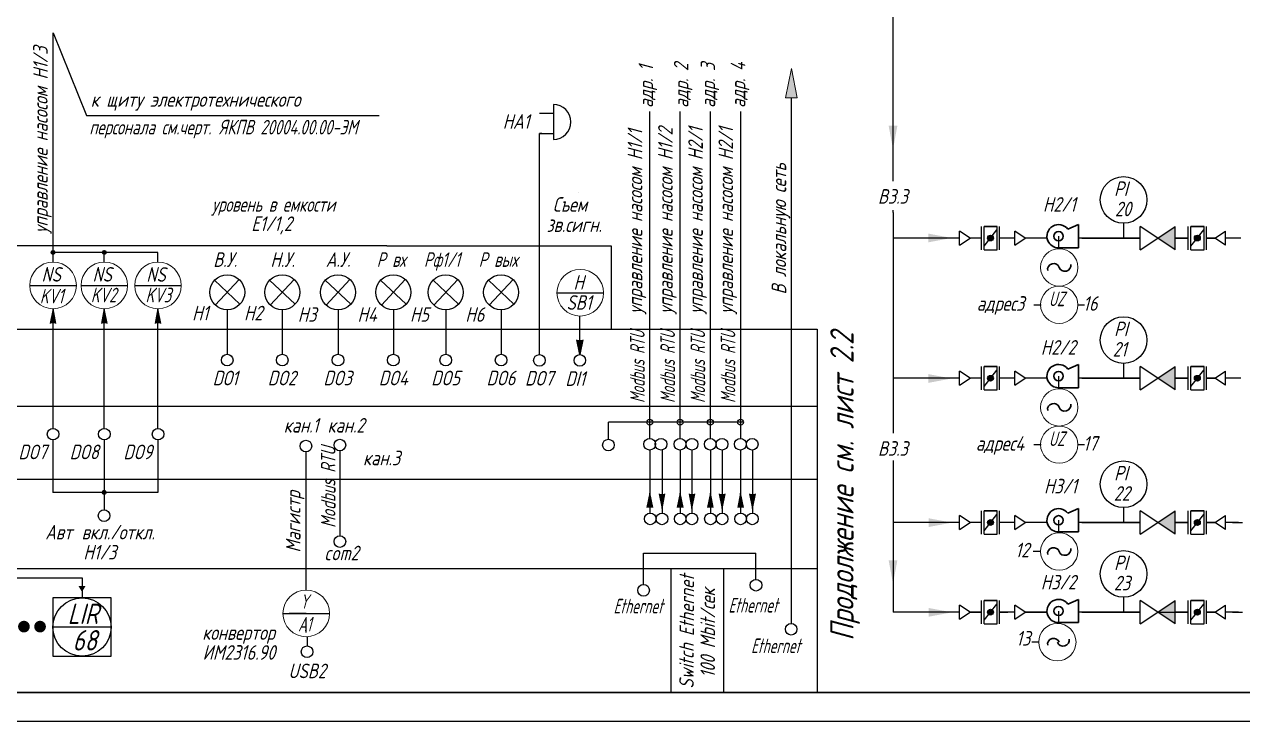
# Model space of a CAD drawing. Header units: millimetres. Extents: x 2 to 738, y -2285 to 308.
# Drawn here: x 174.3 to 383.4, y 10.5 to 130.1 of the extents above; entities that cross this region are included whole.
import ezdxf

# ---------------------------------------------------------------- set-up
doc = ezdxf.new("R2010")
doc.units = ezdxf.units.MM
doc.layers.add('1', color=7, linetype='Continuous')
doc.layers.add('АСУТП', color=7, linetype='Continuous')
for name, color, linetype, lineweight in [('MAIN', 7, 'Continuous', 50), ('Тонкая', 7, 'Continuous', 30), ('тонкие', 7, 'Continuous', 20)]:
    doc.layers.add(name, color=color, linetype=linetype, lineweight=lineweight)
doc.styles.add('GOST тип А', font='GOST_A.TTF', dxfattribs={"oblique": 15})
doc.styles.get("Standard").update_dxf_attribs({"font": 'GOST_A.TTF', "oblique": 15})
doc.styles.add('АСУТП', font='GOST_A.TTF', dxfattribs={"oblique": 15})

msp = doc.modelspace()

# ---------------------------------------------------------------- hatches: boundary and pattern name
h = msp.add_hatch(color=7)
h.paths.add_polyline_path([(304.98, 117.55), (305.98, 117.55), (305.98, 122.55)])
h.paths.add_polyline_path([(305.98, 117.55), (306.98, 117.55), (305.98, 122.55), (305.98, 122.55)])
for points in [[(368.85, 93.47), (371.85, 95.47), (371.85, 91.47)], [(368.85, 69.41), (371.85, 71.41), (371.85, 67.41)], [(368.85, 44.67), (371.85, 46.67), (371.85, 42.67)], [(368.85, 29.29), (371.85, 31.29), (371.85, 27.29)]]:
    msp.add_hatch(color=7).paths.add_polyline_path(points)
at = {"lineweight": -3}
h = msp.add_hatch(color=7, dxfattribs=at)
edge = h.paths.add_edge_path()
edge.add_arc((340.15, 93.47), 0.5, 0, 360)
h = msp.add_hatch(color=7, dxfattribs=at)
edge = h.paths.add_edge_path()
edge.add_arc((375.65, 93.47), 0.5, 0, 360)
h = msp.add_hatch(color=7, dxfattribs=at)
edge = h.paths.add_edge_path()
edge.add_arc((340.15, 69.41), 0.5, 0, 360)
h = msp.add_hatch(color=7, dxfattribs=at)
edge = h.paths.add_edge_path()
edge.add_arc((375.65, 69.41), 0.5, 0, 360)
h = msp.add_hatch(color=7, dxfattribs=at)
edge = h.paths.add_edge_path()
edge.add_arc((340.15, 44.67), 0.5, 0, 360)
h = msp.add_hatch(color=7, dxfattribs=at)
edge = h.paths.add_edge_path()
edge.add_arc((375.65, 44.67), 0.5, 0, 360)
h = msp.add_hatch(color=7, dxfattribs=at)
edge = h.paths.add_edge_path()
edge.add_arc((340.15, 29.29), 0.5, 0, 360)
h = msp.add_hatch(color=7, dxfattribs=at)
edge = h.paths.add_edge_path()
edge.add_arc((375.65, 29.29), 0.5, 0, 360)
at = {"layer": 'АСУТП'}
msp.add_hatch(color=7, dxfattribs=at).paths.add_polyline_path([(184.83, 33.75), (184.23, 32.75), (183.63, 33.75)])
at = {"layer": 'тонкие', "linetype": 'Continuous', "lineweight": 30}
for points in [[(322.67, 112.73), (324.17, 112.73), (323.42, 108.73)], [(329.48, 94.23), (329.48, 92.73), (333.48, 93.48)], [(329.48, 94.23), (329.48, 92.73), (333.48, 93.48)], [(329.48, 70.12), (329.48, 68.62), (333.48, 69.37)], [(329.48, 70.12), (329.48, 68.62), (333.48, 69.37)], [(329.53, 45.39), (329.53, 43.89), (333.53, 44.64)], [(329.53, 45.39), (329.53, 43.89), (333.53, 44.64)], [(322.67, 38.18), (324.17, 38.18), (323.42, 34.18)], [(329.53, 30), (329.53, 28.5), (333.53, 29.25)], [(329.53, 30), (329.53, 28.5), (333.53, 29.25)]]:
    msp.add_hatch(color=7, dxfattribs=at).paths.add_polyline_path(points)

# ---------------------------------------------------------------- linework, layer by layer
for p, q in [((323.43, 103.25), (323.43, 132.51)), ((179.26, 128.7), (185, 114.5)), ((185, 114.5), (235.25, 114.5)), ((323.43, 97.83), (323.43, 98.25)), ((197.27, 91), (179.26, 91)), ((197.26, 49.83), (179.24, 49.83))]:
    msp.add_line(p, q)
at = {"color": 7}
for p, q in [((179.26, 89.33), (179.26, 128.7)), ((306.01, 27.34), (306.01, 117.55)), ((281.65, 115.2), (281.65, 61.87)), ((286.86, 115.2), (286.86, 61.87)), ((292.04, 115.2), (292.04, 61.87)), ((297.22, 115.2), (297.22, 61.87)), ((269.38, 101.33), (269.38, 101.33)), ((323.43, 97.83), (323.43, 60.01)), ((236.53, 92.11), (28.82, 92.11)), ((236.53, 92.11), (275.05, 92.11)), ((275.05, 92.11), (275.05, 77.83)), ((334.84, 93.47), (323.43, 93.47)), ((338.6, 93.47), (336.64, 93.47)), ((344.3, 93.47), (341.72, 93.47)), ((349.85, 93.47), (346.1, 93.47)), ((351.84, 93.78), (351.84, 91.63)), ((365.85, 93.47), (355.24, 93.47)), ((355.85, 93.47), (365.85, 93.47)), ((371.85, 93.47), (374.1, 93.47)), ((374.1, 93.47), (371.85, 93.47)), ((377.22, 93.47), (378.67, 93.47)), ((378.67, 93.47), (377.22, 93.47)), ((383.12, 93.47), (380.47, 93.47)), ((188.06, 89.33), (188.06, 91)), ((197.27, 89.33), (197.27, 91)), ((269.74, 88.08), (269.74, 88.08)), ((211.34, 82.12), (206.97, 86.22)), ((211.2, 86.36), (207.1, 81.98)), ((220.79, 82.12), (216.42, 86.22)), ((220.65, 86.36), (216.55, 81.98)), ((230.35, 82.12), (225.98, 86.22)), ((230.21, 86.36), (226.11, 81.98)), ((239.85, 82.12), (235.48, 86.22)), ((239.71, 86.36), (235.61, 81.98)), ((248.85, 82.12), (244.48, 86.22)), ((248.71, 86.36), (244.61, 81.98)), ((258.35, 82.12), (253.98, 86.22)), ((258.21, 86.36), (254.11, 81.98)), ((175.26, 85.31), (183.26, 85.31)), ((184.06, 85.31), (184.42, 85.31)), ((184.06, 85.31), (192.06, 85.31)), ((265.74, 84.06), (273.74, 84.06)), ((347.56, 82.02), (348.85, 82.02)), ((355.14, 82.02), (356.27, 82.02)), ((179.26, 60.82), (179.26, 81.33)), ((188.06, 60.82), (188.06, 81.33)), ((197.27, 60.82), (197.27, 81.33)), ((209.15, 81.17), (209.15, 73.53)), ((218.61, 81.17), (218.61, 73.53)), ((228.17, 81.17), (228.17, 73.53)), ((237.67, 81.17), (237.67, 73.53)), ((246.67, 81.17), (246.67, 73.53)), ((256.17, 81.17), (256.17, 73.53)), ((310.43, 77.83), (310.43, 15.48)), ((334.84, 69.41), (323.43, 69.41)), ((338.6, 69.41), (336.64, 69.41)), ((344.3, 69.41), (341.72, 69.41)), ((349.85, 69.41), (346.1, 69.41)), ((351.84, 69.78), (351.84, 67.62)), ((365.85, 69.41), (355.24, 69.41)), ((355.85, 69.41), (365.85, 69.41)), ((371.85, 69.41), (374.1, 69.41)), ((374.1, 69.41), (371.85, 69.41)), ((377.22, 69.41), (378.67, 69.41)), ((378.67, 69.41), (377.22, 69.41)), ((383.12, 69.41), (380.47, 69.41)), ((274.57, 58.95), (274.57, 61.87)), ((275.61, 61.87), (274.57, 61.87)), ((297.76, 61.87), (275.61, 61.87)), ((281.65, 61.87), (281.65, 59.08)), ((286.86, 61.87), (286.86, 59.08)), ((292.04, 61.87), (292.04, 59.08)), ((297.22, 61.87), (297.22, 59.08)), ((179.24, 58.82), (179.24, 49.83)), ((188.04, 58.82), (188.04, 46.83)), ((197.26, 58.82), (197.26, 49.83)), ((222.66, 56.78), (222.66, 33.07)), ((228.48, 56.95), (228.48, 42.39)), ((281.68, 57.09), (281.68, 46.33)), ((283.8, 57.09), (283.8, 46.33)), ((286.88, 57.09), (286.88, 46.33)), ((288.92, 57.09), (288.92, 46.33)), ((292.08, 57.09), (292.08, 46.33)), ((294.12, 57.09), (294.12, 46.33)), ((297.26, 57.09), (297.26, 46.33)), ((299.3, 57.09), (299.3, 46.33)), ((347.56, 58.02), (348.85, 58.02)), ((355.14, 58.02), (356.27, 58.02)), ((323.43, 55.32), (323.43, 29.29)), ((334.84, 44.67), (323.43, 44.67)), ((338.6, 44.67), (336.64, 44.67)), ((344.3, 44.67), (341.72, 44.67)), ((349.85, 44.67), (346.1, 44.67)), ((351.84, 45.04), (351.84, 42.88)), ((365.85, 44.67), (355.24, 44.67)), ((355.85, 44.67), (365.85, 44.67)), ((371.85, 44.67), (374.1, 44.67)), ((374.1, 44.67), (371.85, 44.67)), ((377.22, 44.67), (378.67, 44.67)), ((378.67, 44.67), (377.22, 44.67)), ((382.72, 44.67), (380.47, 44.67)), ((381.67, 44.67), (383.42, 44.67)), ((280.61, 34.03), (280.61, 39.42)), ((280.61, 39.42), (299.9, 39.42)), ((299.9, 34.91), (299.9, 39.42)), ((348.74, 39.69), (347.49, 39.69)), ((334.84, 29.29), (323.43, 29.29)), ((338.6, 29.29), (336.64, 29.29)), ((344.3, 29.29), (341.72, 29.29)), ((349.85, 29.29), (346.1, 29.29)), ((351.84, 29.48), (351.84, 27.33)), ((365.85, 29.29), (355.24, 29.29)), ((355.85, 29.29), (365.85, 29.29)), ((371.85, 29.29), (374.1, 29.29)), ((374.1, 29.29), (371.85, 29.29)), ((377.22, 29.29), (378.67, 29.29)), ((378.67, 29.29), (377.22, 29.29)), ((382.72, 29.29), (380.47, 29.29)), ((381.67, 29.29), (383.42, 29.29)), ((218.71, 29.07), (226.71, 29.07)), ((222.71, 29.07), (219.78, 29.07)), ((222.65, 28.14), (222.65, 25.81)), ((222.85, 25.07), (222.85, 23.49)), ((348.47, 24.13), (347.22, 24.13)), ((622.42, 10.5), (1.75, 10.5))]:
    msp.add_line(p, q, dxfattribs=at)
at = {"color": 7, "linetype": 'Continuous'}
for p, q in [((265.13, 116.39), (265.13, 110.39)), ((262.73, 114.89), (265.13, 114.89)), ((262.73, 73.48), (262.73, 111.39)), ((262.73, 111.39), (265.13, 111.39)), ((263.13, 111.39), (262.73, 111.39)), ((193.33, 85.33), (201.33, 85.33)), ((179.26, 81.33), (178.76, 78.83)), ((179.76, 78.83), (179.26, 81.33)), ((188.06, 81.33), (187.56, 78.83)), ((188.56, 78.83), (188.06, 81.33)), ((197.27, 81.33), (196.77, 78.83)), ((197.77, 78.83), (197.27, 81.33)), ((269.67, 73.48), (269.67, 80.12)), ((269.67, 73.48), (269.17, 75.98)), ((270.17, 75.98), (269.67, 73.48)), ((281.68, 49.72), (281.18, 47.22)), ((282.18, 47.22), (281.68, 49.72)), ((283.28, 49.56), (283.78, 47.06)), ((283.78, 47.06), (284.28, 49.56)), ((286.88, 49.71), (286.38, 47.21)), ((287.38, 47.21), (286.88, 49.71)), ((288.41, 49.56), (288.91, 47.06)), ((288.91, 47.06), (289.41, 49.56)), ((292.08, 49.72), (291.58, 47.22)), ((292.58, 47.22), (292.08, 49.72)), ((293.6, 49.56), (294.1, 47.06)), ((294.1, 47.06), (294.6, 49.56)), ((297.26, 49.72), (296.76, 47.22)), ((297.76, 47.22), (297.26, 49.72)), ((298.79, 49.56), (299.29, 47.06)), ((299.29, 47.06), (299.79, 49.56))]:
    msp.add_line(p, q, dxfattribs=at)
at = {"color": 7, "lineweight": -3}
for p, q in [((334.84, 92.27), (334.84, 94.67)), ((336.64, 93.47), (334.84, 94.67)), ((338.6, 91.47), (338.6, 95.47)), ((339.05, 91.47), (339.05, 95.47)), ((339.05, 95.47), (341.3, 95.47)), ((341.3, 95.47), (339.05, 95.47)), ((339.05, 95.47), (340.09, 95.47)), ((339.05, 92.06), (341.26, 94.85)), ((341.3, 91.47), (341.3, 95.47)), ((341.72, 91.47), (341.72, 95.47)), ((344.3, 92.27), (344.3, 94.67)), ((346.1, 93.47), (344.3, 94.67)), ((363, 96.02), (363, 93.47)), ((365.85, 91.47), (365.85, 95.47)), ((368.85, 93.47), (365.85, 95.47)), ((368.85, 93.47), (371.85, 95.47)), ((371.85, 91.47), (371.85, 95.47)), ((374.1, 91.47), (374.1, 95.47)), ((374.55, 91.47), (374.55, 95.47)), ((374.55, 95.47), (376.8, 95.47)), ((376.8, 95.47), (374.55, 95.47)), ((374.55, 95.47), (375.59, 95.47)), ((374.55, 92.06), (376.76, 94.85)), ((376.8, 91.47), (376.8, 95.47)), ((377.22, 91.47), (377.22, 95.47)), ((378.67, 93.47), (380.47, 94.67)), ((380.47, 92.27), (380.47, 94.67)), ((334.84, 92.27), (336.64, 93.47)), ((344.3, 92.27), (346.1, 93.47)), ((365.85, 91.47), (368.85, 93.47)), ((371.85, 91.47), (368.85, 93.47)), ((380.47, 92.27), (378.67, 93.47)), ((339.05, 91.47), (341.3, 91.47)), ((374.55, 91.47), (376.8, 91.47)), ((338.6, 67.41), (338.6, 71.41)), ((339.05, 67.41), (339.05, 71.41)), ((339.05, 71.41), (341.3, 71.41)), ((341.3, 71.41), (339.05, 71.41)), ((339.05, 71.41), (340.09, 71.41)), ((341.3, 67.41), (341.3, 71.41)), ((341.72, 67.41), (341.72, 71.41)), ((363, 71.96), (363, 69.41)), ((365.85, 67.41), (365.85, 71.41)), ((368.85, 69.41), (365.85, 71.41)), ((368.85, 69.41), (371.85, 71.41)), ((371.85, 67.41), (371.85, 71.41)), ((374.1, 67.41), (374.1, 71.41)), ((374.55, 67.41), (374.55, 71.41)), ((374.55, 71.41), (376.8, 71.41)), ((376.8, 71.41), (374.55, 71.41)), ((374.55, 71.41), (375.59, 71.41)), ((376.8, 67.41), (376.8, 71.41)), ((377.22, 67.41), (377.22, 71.41)), ((334.84, 68.21), (334.84, 70.61)), ((336.64, 69.41), (334.84, 70.61)), ((334.84, 68.21), (336.64, 69.41)), ((339.05, 68), (341.26, 70.79)), ((344.3, 68.21), (344.3, 70.61)), ((346.1, 69.41), (344.3, 70.61)), ((344.3, 68.21), (346.1, 69.41)), ((365.85, 67.41), (368.85, 69.41)), ((371.85, 67.41), (368.85, 69.41)), ((374.55, 68), (376.76, 70.79)), ((378.67, 69.41), (380.47, 70.61)), ((380.47, 68.21), (378.67, 69.41)), ((380.47, 68.21), (380.47, 70.61)), ((339.05, 67.41), (341.3, 67.41)), ((374.55, 67.41), (376.8, 67.41)), ((338.6, 42.67), (338.6, 46.67)), ((339.05, 42.67), (339.05, 46.67)), ((339.05, 46.67), (341.3, 46.67)), ((341.3, 46.67), (339.05, 46.67)), ((339.05, 46.67), (340.09, 46.67)), ((339.05, 43.26), (341.26, 46.06)), ((341.3, 42.67), (341.3, 46.67)), ((341.72, 42.67), (341.72, 46.67)), ((363, 47.22), (363, 44.67)), ((365.85, 42.67), (365.85, 46.67)), ((368.85, 44.67), (365.85, 46.67)), ((368.85, 44.67), (371.85, 46.67)), ((371.85, 42.67), (371.85, 46.67)), ((374.1, 42.67), (374.1, 46.67)), ((374.55, 42.67), (374.55, 46.67)), ((374.55, 46.67), (376.8, 46.67)), ((376.8, 46.67), (374.55, 46.67)), ((374.55, 46.67), (375.59, 46.67)), ((374.55, 43.26), (376.76, 46.06)), ((376.8, 42.67), (376.8, 46.67)), ((377.22, 42.67), (377.22, 46.67)), ((334.84, 43.47), (334.84, 45.87)), ((336.64, 44.67), (334.84, 45.87)), ((334.84, 43.47), (336.64, 44.67)), ((344.3, 43.47), (344.3, 45.87)), ((346.1, 44.67), (344.3, 45.87)), ((344.3, 43.47), (346.1, 44.67)), ((365.85, 42.67), (368.85, 44.67)), ((371.85, 42.67), (368.85, 44.67)), ((378.67, 44.67), (380.47, 45.87)), ((380.47, 43.47), (378.67, 44.67)), ((380.47, 43.47), (380.47, 45.87)), ((339.05, 42.67), (341.3, 42.67)), ((374.55, 42.67), (376.8, 42.67)), ((363, 31.84), (363, 29.29)), ((334.84, 28.09), (334.84, 30.49)), ((336.64, 29.29), (334.84, 30.49)), ((334.84, 28.09), (336.64, 29.29)), ((338.6, 27.29), (338.6, 31.29)), ((339.05, 27.29), (339.05, 31.29)), ((339.05, 31.29), (341.3, 31.29)), ((341.3, 31.29), (339.05, 31.29)), ((339.05, 31.29), (340.09, 31.29)), ((339.05, 27.88), (341.26, 30.68)), ((341.3, 27.29), (341.3, 31.29)), ((341.72, 27.29), (341.72, 31.29)), ((344.3, 28.09), (344.3, 30.49)), ((346.1, 29.29), (344.3, 30.49)), ((344.3, 28.09), (346.1, 29.29)), ((365.85, 27.29), (365.85, 31.29)), ((368.85, 29.29), (365.85, 31.29)), ((365.85, 27.29), (368.85, 29.29)), ((368.85, 29.29), (371.85, 31.29)), ((371.85, 27.29), (368.85, 29.29)), ((371.85, 27.29), (371.85, 31.29)), ((374.1, 27.29), (374.1, 31.29)), ((374.55, 27.29), (374.55, 31.29)), ((374.55, 31.29), (376.8, 31.29)), ((376.8, 31.29), (374.55, 31.29)), ((374.55, 31.29), (375.59, 31.29)), ((374.55, 27.88), (376.76, 30.68)), ((376.8, 27.29), (376.8, 31.29)), ((377.22, 27.29), (377.22, 31.29)), ((378.67, 29.29), (380.47, 30.49)), ((380.47, 28.09), (378.67, 29.29)), ((380.47, 28.09), (380.47, 30.49)), ((339.05, 27.29), (341.3, 27.29)), ((374.55, 27.29), (376.8, 27.29))]:
    msp.add_line(p, q, dxfattribs=at)
at = {"color": 7, "lineweight": 30}
for centre in [(351.84, 93.78), (351.84, 69.78), (351.84, 45.04), (351.84, 29.48)]:
    msp.add_circle(centre, 0.8, dxfattribs=at)
at = {"color": 7, "lineweight": -3}
for centre in [(340.15, 93.47), (375.65, 93.47), (340.15, 69.41), (375.65, 69.41), (340.15, 44.67), (375.65, 44.67), (340.15, 29.29), (375.65, 29.29)]:
    msp.add_circle(centre, 0.5, dxfattribs=at)
at = {"color": 7}
for centre in [(209.15, 84.17), (218.6, 84.17), (228.16, 84.17), (237.66, 84.17), (246.66, 84.17), (256.16, 84.17)]:
    msp.add_circle(centre, 3, dxfattribs=at)
at = {"color": 7, "linetype": 'Continuous'}
for centre, radius in [((209.15, 72.53), 1), ((218.6, 72.53), 1), ((228.16, 72.53), 1), ((237.66, 72.53), 1), ((246.66, 72.53), 1), ((256.16, 72.53), 1), ((262.73, 72.48), 1), ((269.67, 72.48), 1), ((179.26, 59.82), 1), ((188.06, 59.82), 1), ((197.28, 59.82), 1), ((281.68, 61.87), 0.509), ((286.88, 61.87), 0.509), ((292.07, 61.87), 0.509), ((297.25, 61.87), 0.509), ((222.66, 57.78), 1), ((228.48, 57.95), 1), ((274.57, 57.95), 1), ((281.65, 58.09), 1), ((283.6, 58.09), 1), ((286.86, 58.09), 1), ((288.92, 58.09), 1), ((292.04, 58.09), 1), ((294.07, 58.09), 1), ((297.22, 58.09), 1), ((299.25, 58.09), 1), ((188.01, 45.83), 1), ((281.75, 45.29), 1), ((283.77, 45.29), 1), ((286.89, 45.29), 1), ((288.9, 45.29), 1), ((292.08, 45.29), 1), ((294.09, 45.29), 1), ((297.26, 45.29), 1), ((299.27, 45.29), 1), ((228.48, 41.39), 1), ((280.61, 33.03), 1), ((299.9, 33.91), 1), ((305.94, 26.35), 1), ((222.85, 22.49), 1)]:
    msp.add_circle(centre, radius, dxfattribs=at)
msp.add_arc((265.13, 113.39), 3, 270, 90, dxfattribs=at)
at = {"color": 7, "lineweight": 30, "extrusion": (0, 0, -1)}
for centre in [(350.96, 88.16), (350.96, 64.16), (350.96, 39.42), (350.96, 23.86)]:
    msp.add_ellipse(centre, major_axis=(0.987, 0.264), ratio=0.894666, start_param=3.141593, end_param=6.283185, dxfattribs=at)
at = {"color": 7, "lineweight": 30}
for centre in [(352.93, 88.69), (352.93, 64.69), (352.93, 39.95), (352.66, 24.39)]:
    msp.add_ellipse(centre, major_axis=(0.987, 0.264), ratio=0.894666, start_param=3.141593, end_param=6.283185, dxfattribs=at)
at = {"color": 7, "linetype": 'Continuous'}
for points in [[(179.76, 78.83), (179.26, 81.33), (178.76, 78.83)], [(188.56, 78.83), (188.06, 81.33), (187.56, 78.83)], [(197.77, 78.83), (197.27, 81.33), (196.77, 78.83)], [(270.17, 75.98), (269.67, 73.48), (269.17, 75.98)], [(282.18, 47.22), (281.68, 49.72), (281.18, 47.22)], [(283.28, 49.56), (283.78, 47.06), (284.28, 49.56)], [(287.38, 47.21), (286.88, 49.71), (286.38, 47.21)], [(288.41, 49.56), (288.91, 47.06), (289.41, 49.56)], [(292.58, 47.22), (292.08, 49.72), (291.58, 47.22)], [(293.6, 49.56), (294.1, 47.06), (294.6, 49.56)], [(297.76, 47.22), (297.26, 49.72), (296.76, 47.22)], [(298.79, 49.56), (299.29, 47.06), (299.79, 49.56)]]:
    msp.add_solid(points, dxfattribs=at)
at = {"layer": 'MAIN', "color": 7, "linetype": 'Continuous', "lineweight": 30}
for p, q in [((355.24, 95.78), (353.44, 94.98)), ((355.24, 91.78), (355.24, 95.78)), ((351.84, 91.78), (355.24, 91.78)), ((355.24, 71.78), (353.44, 70.98)), ((355.24, 67.78), (355.24, 71.78)), ((351.84, 67.78), (355.24, 67.78)), ((355.24, 47.04), (353.44, 46.24)), ((355.24, 43.04), (355.24, 47.04)), ((351.84, 43.04), (355.24, 43.04)), ((355.24, 31.48), (353.44, 30.68)), ((355.24, 27.48), (355.24, 31.48)), ((351.84, 27.48), (355.24, 27.48)), ((9.74, 15.48), (617.19, 15.48))]:
    msp.add_line(p, q, dxfattribs=at)
at = {"layer": 'MAIN', "color": 7, "linetype": 'Continuous', "lineweight": -3}
for p, q in [((28.82, 77.83), (310.43, 77.83)), ((34.74, 64.6), (310.43, 64.6)), ((28.82, 52.08), (310.43, 52.08)), ((32.85, 36.75), (310.43, 36.75)), ((285.31, 36.75), (285.31, 15.5)), ((294.33, 36.75), (294.33, 15.5)), ((336.64, 29.29), (338.6, 29.29)), ((341.72, 29.29), (343.1, 29.29)), ((346.1, 29.29), (349.85, 29.29)), ((355.85, 29.29), (365.85, 29.29)), ((368.85, 29.29), (374.1, 29.29)), ((377.22, 29.29), (378.67, 29.29)), ((381.67, 29.29), (383.04, 29.29))]:
    msp.add_line(p, q, dxfattribs=at)
at = {"layer": 'MAIN', "color": 7, "linetype": 'Continuous', "lineweight": 30}
for centre, start, end in [((351.84, 93.78), 36.8699, 203.5782), ((351.84, 93.78), 203.5782, 270), ((351.84, 69.78), 36.8699, 203.5782), ((351.84, 69.78), 203.5782, 270), ((351.84, 45.04), 36.8699, 203.5782), ((351.84, 45.04), 203.5782, 270), ((351.84, 29.48), 36.8699, 203.5782), ((351.84, 29.48), 203.5782, 270)]:
    msp.add_arc(centre, 2, start, end, dxfattribs=at)
at = {"layer": 'АСУТП', "color": 7}
for p, q in [((65.54, 35.19), (184.23, 35.19)), ((184.23, 35.19), (184.23, 31.72)), ((179.23, 31.72), (179.23, 21.72)), ((189.23, 31.72), (179.23, 31.72)), ((189.23, 21.72), (189.23, 31.72)), ((189.23, 26.72), (179.23, 26.72)), ((179.23, 21.72), (189.23, 21.72))]:
    msp.add_line(p, q, dxfattribs=at)
at = {"layer": 'АСУТП', "color": 7, "lineweight": 30}
for centre in [(179.26, 91), (188.06, 91), (188.04, 49.83)]:
    msp.add_circle(centre, 0.3, dxfattribs=at)
at = {"layer": 'АСУТП', "color": 7}
msp.add_circle((184.23, 26.72), 5, dxfattribs=at)
at = {"layer": 'Тонкая', "color": 7, "lineweight": -3, "const_width": 1}
for points in [[(173.76, 26.8, 1), (174.76, 26.8, 1)], [(176.53, 26.8, 1), (177.53, 26.8, 1)]]:
    msp.add_lwpolyline(points, format="xyb", close=True, dxfattribs=at)
at = {"layer": 'тонкие', "color": 7, "linetype": 'Continuous'}
for p, q in [((305.98, 122.55), (304.98, 117.55)), ((305.98, 122.55), (306.98, 117.55)), ((304.98, 117.55), (305.98, 117.55)), ((305.98, 117.55), (306.98, 117.55))]:
    msp.add_line(p, q, dxfattribs=at)
at = {"layer": 'тонкие', "color": 7, "linetype": 'Continuous', "lineweight": -3}
for centre in [(363, 100.02), (363, 75.96), (363, 51.22), (363, 35.84)]:
    msp.add_circle(centre, 4, dxfattribs=at)
at = {"layer": 'тонкие', "color": 7, "linetype": 'Continuous'}
for centre, radius in [((351.94, 88.43), 3.2), ((179.26, 85.33), 4), ((188.06, 85.33), 4), ((197.27, 85.33), 4), ((269.74, 84.08), 4), ((351.94, 82.02), 3.2), ((351.94, 64.42), 3.2), ((351.94, 58.02), 3.2), ((351.94, 39.69), 3.2), ((222.71, 29.07), 4), ((351.63, 24.13), 3.2)]:
    msp.add_circle(centre, radius, dxfattribs=at)

# ---------------------------------------------------------------- texts
at = {"color": 7, "linetype": 'Continuous', "oblique": 15}
for s, p in [('управление насосом Н1/3', (178.34, 94.28)), ('управление насосом Н1/1 ', (280.39, 80.44)), ('управление насосом Н1/2 ', (285.6, 80.44)), ('управление насосом Н2/1 ', (290.78, 80.44)), ('управление насосом Н2/1 ', (295.96, 80.44))]:
    msp.add_text(s, height=2.5, rotation=90, dxfattribs=at).set_placement(p)
for s, p in [('HA1', (256.46, 112.23)), ('Съем', (265.03, 97.99)), ('E1/1,2', (213.29, 94.68)), ('В.У.', (206.75, 88.52)), ('Н.У.', (216.56, 88.52)), ('A.У.', (226.06, 88.52)), ('Н1', (203.12, 79.35)), ('Н2', (212.03, 79.35)), ('Н3', (221.26, 79.1)), ('Н4', (231.51, 79.1)), ('Н5', (240.51, 79.1)), ('Н6', (250.01, 79.1)), ('DО1', (206.65, 68.2)), ('DO2', (216.1, 68.2)), ('DO3', (225.66, 68.2)), ('DO4', (235.16, 68.2)), ('DO5', (244.16, 68.2)), ('DO6', (253.66, 68.2)), ('DO7', (260.26, 68.16)), ('DI1', (267.19, 68.1))]:
    msp.add_text(s, height=2.5, dxfattribs=at).set_placement(p)
at = {"color": 7, "linetype": 'Continuous', "oblique": 15, "width": 0.9}
for s, p in [('уровень в емкости', (206.53, 97.99)), ('Р вх', (234.81, 88.52)), ('Рф1/1', (242.91, 88.52)), ('Р вых', (252.31, 88.52))]:
    msp.add_text(s, height=2.5, dxfattribs=at).set_placement(p)
at = {"color": 7, "linetype": 'Continuous', "style": 'GOST тип А', "oblique": 15}
for p in [(186.04, 85.99), (195.27, 85.97)]:
    msp.add_text('NS', height=2.5, dxfattribs=at).set_placement(p)
at = {"color": 7, "linetype": 'Continuous', "style": 'GOST тип А', "oblique": 15, "width": 0.9}
for s, p in [('KV2', (185.74, 82.44)), ('KV3', (195.12, 82.44))]:
    msp.add_text(s, height=2.5, dxfattribs=at).set_placement(p)
at = {"layer": '1', "color": 7, "linetype": 'Continuous', "oblique": 15}
for s, p in [('зв.сигн.', (263.96, 94.51)), ('H', (268.59, 84.62)), ('SB1', (267.37, 81.16)), ('Aвт', (177.91, 41.76)), ('вкл./откл.', (184.16, 41.76)), ('Н1/3', (184.45, 38.31))]:
    msp.add_text(s, height=2.5, dxfattribs=at).set_placement(p)
at = {"layer": 'MAIN', "color": 7, "linetype": 'Continuous', "lineweight": -3, "oblique": 15}
for s, p in [('к щиту электротехнического', (185.73, 115.99)), ('В3.3', (320.84, 99.36)), ('В3.3', (320.84, 56.11))]:
    msp.add_text(s, height=2.5, dxfattribs=at).set_placement(p)
at = {"layer": 'MAIN', "color": 7, "linetype": 'Continuous', "lineweight": -3, "oblique": 15, "width": 0.9}
for s, p in [('персонала см.черт.', (185.48, 111.24)), ('ЯКПВ 20004.00.00-ЭМ', (207.73, 111.24))]:
    msp.add_text(s, height=2.5, dxfattribs=at).set_placement(p)
at = {"layer": 'АСУТП', "color": 7, "linetype": 'Continuous', "style": 'АСУТП', "oblique": 15}
for s, p in [('LIR', (181.76, 27.25)), ('68', (182.61, 22.7))]:
    msp.add_text(s, height=3.5, dxfattribs=at).set_placement(p)
at = {"layer": 'Тонкая', "color": 7, "oblique": 15}
msp.add_text('Продолжение cм. лист 2.2 ', height=4, rotation=90, dxfattribs=at).set_placement((316.66, 24.38))
at = {"layer": 'тонкие', "color": 7, "linetype": 'Continuous', "oblique": 15}
for s, p in [('адр. 1', (282.24, 115.79)), ('адр. 2', (288.31, 115.79)), ('адр. 3', (292.9, 115.79)), ('адр. 4', (298.08, 115.79)), ('В локальную сеть', (305.09, 83.79)), ('Магиcтр', (221.73, 39.5)), ('Ethernet ', (289.29, 25.16)), (' 100 Mbit/сек', (292.87, 16.74)), ('Switch', (289.23, 16.16))]:
    msp.add_text(s, height=2.5, rotation=90, dxfattribs=at).set_placement(p)
at = {"layer": 'тонкие', "color": 7, "linetype": 'Continuous', "lineweight": -3, "oblique": 15}
for s, p in [('PI', (361.37, 100.68)), ('20', (361.51, 97.2)), ('PI', (361.37, 76.62)), ('21', (361.13, 73.14)), ('PI', (361.37, 51.88)), ('22', (361.31, 48.4)), ('PI', (361.37, 36.5)), ('23', (361.32, 33.02))]:
    msp.add_text(s, height=2.5, dxfattribs=at).set_placement(p)
at = {"layer": 'тонкие', "color": 7, "linetype": 'Continuous', "oblique": 15}
for s, p in [('Н2/1', (349.15, 97.99)), ('NS', (177.29, 85.99)), ('адрес3', (337.79, 80.99)), ('16', (356.04, 80.99)), ('Н2/2', (348.79, 73.46)), ('кан.1', (218.85, 60.09)), ('кан.2', (226.37, 60.09)), ('адрес4', (337.64, 56.98)), ('17', (356.04, 56.98)), (' DO7', (172.03, 55.52)), (' DO8', (180.83, 55.52)), (' DO9', (190.05, 55.52)), ('кан.3', (232.46, 54.48)), ('Н3/1', (349.33, 49.65)), ('com2', (225.78, 38.18)), ('12', (344.4, 38.69)), ('Н3/2', (348.78, 33.17)), ('конвертор', (204.87, 24.53)), ('13', (344.55, 23.54)), ('ИМ2316.90', (204.93, 21.12)), ('USB2', (219.65, 17.95))]:
    msp.add_text(s, height=2.5, dxfattribs=at).set_placement(p)
for s, width, p in [('KV1', 0.9, (176.99, 82.26)), ('UZ', 0.8, (350.17, 81.78)), ('UZ', 0.8, (350.17, 57.78)), ('Y', 0.8, (221.64, 29.86)), ('Ethernet', 0.8, (275.46, 29.07)), ('Ethernet', 0.8, (295.18, 29.21)), ('A1', 0.8, (221.33, 25.98)), ('Ethernet', 0.8, (299.06, 22.26))]:
    msp.add_text(s, height=2.5, dxfattribs=dict(at, width=width)).set_placement(p)
for width, p in [(0.8, (280.8, 65.17)), (0.8, (286, 65.17)), (0.8, (291.18, 65.17)), (0.8, (296.36, 65.17)), (0.9, (227.74, 43.74))]:
    msp.add_text('Modbus RTU ', height=2.5, rotation=90, dxfattribs=dict(at, width=width)).set_placement(p)

doc.saveas('drawing.dxf')
